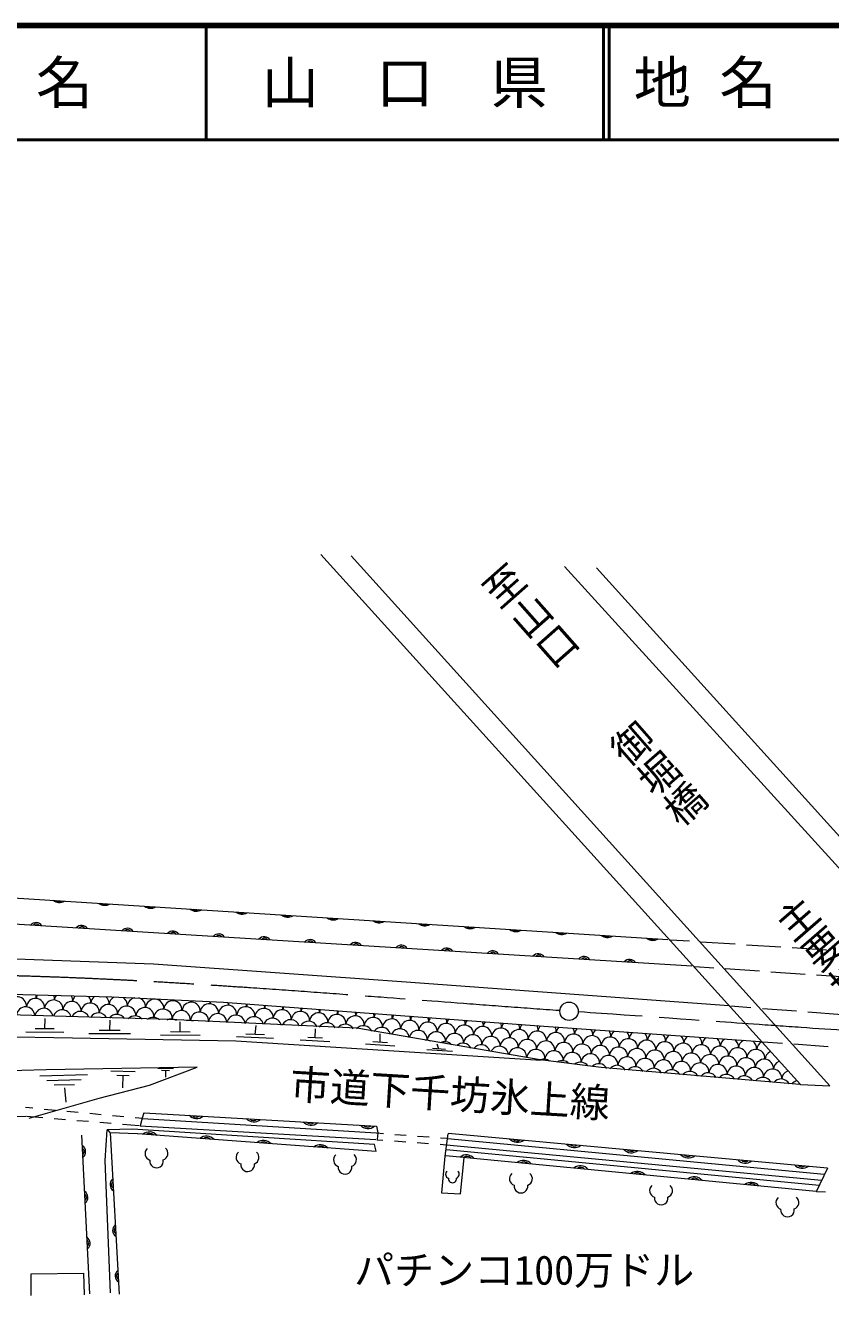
# Model space of a CAD drawing. Units: millimetres, scale not verified. Extents: x 40000 to 680000, y 20000 to 380000.
# Drawn here: x 317211 to 387594, y 268964 to 380000 of the extents above; entities that cross this region are included whole.
import ezdxf
from ezdxf.enums import TextEntityAlignment as Align

# ---------------------------------------------------------------- set-up
doc = ezdxf.new("R2010")
doc.units = ezdxf.units.MM
doc.header["$LTSCALE"] = 1000
doc.linetypes.add('CHAIN', pattern=[18.5, 12, -1.5, 3.5, -1.5])
for name, color, linetype, lineweight in [('M-BGD', 7, 'Continuous', 13), ('M-BMK', 2, 'CHAIN', 13), ('M-BMK-SRVR', 3, 'Continuous', 13), ('M-TTL', 2, 'Continuous', 140), ('M-TTL-LINE', 7, 'Continuous', 50)]:
    doc.layers.add(name, color=color, linetype=linetype, lineweight=lineweight)
doc.layers.add('M-BGD-HTXT', color=7, linetype='Continuous')
doc.layers.add('M-TTL-TXT', color=7, linetype='Continuous')
doc.styles.add('@ＭＳ ゴシック', font='')
doc.styles.add('ＭＳ ゴシック', font='')
doc.styles.get('@ＭＳ ゴシック').set_extended_font_data('@MS Gothic')
doc.styles.get('ＭＳ ゴシック').set_extended_font_data('MS Gothic')

# ---------------------------------------------------------------- blocks, each defined once
blk = doc.blocks.new('園庭')
at = {"color": 7, "linetype": 'Continuous', "lineweight": 13}
for centre, start, end in [((-0.4, 0.4), 131.4195, 251.1424), ((0.4, 0.4), 288.8576, 48.5806), ((0, -0.25), 172.1402, 7.8598)]:
    blk.add_arc(centre, 0.6, start, end, dxfattribs=at)

msp = doc.modelspace()

# ---------------------------------------------------------------- linework, layer by layer
at = {"layer": 'M-BGD'}
for p, q in [((343038, 333747), (384951, 287417)), ((387539, 287289), (345696, 333646)), ((364338, 332703), (406411, 286459)), ((408903, 286395), (367130, 332582)), ((302753, 304608), (331721, 302741)), ((375471, 297769), (281373, 303602)), ((331721, 302741), (373372, 300083)), ((375258, 299934), (373595, 300042)), ((379249, 299675), (376256, 299869)), ((383241, 299416), (380247, 299611)), ((387233, 299158), (384239, 299352)), ((328403, 297925), (310522, 298584)), ((350487, 296360), (328403, 297925)), ((375720, 297735), (377385, 297619)), ((378383, 297550), (381375, 297342)), ((382373, 297273), (385366, 297066)), ((386363, 296996), (389356, 296789)), ((309143, 295481), (324753, 295078)), ((378701, 294299), (350487, 296360)), ((324753, 295078), (334532, 294602)), ((334532, 294602), (346471, 293723)), ((380631, 294121), (378869, 294256)), ((329820, 293101), (308020, 293723)), ((318906, 292283), (318928, 293184)), ((346471, 293723), (361706, 292588)), ((384620, 293817), (381629, 294045)), ((388608, 293512), (385617, 293740)), ((319738, 292272), (318075, 292294)), ((325491, 292137), (323667, 292152)), ((324579, 292144), (324616, 293038)), ((346190, 292332), (329820, 293101)), ((330747, 292006), (330747, 292892)), ((337303, 291784), (337381, 292589)), ((342533, 291491), (342577, 292296)), ((362194, 289585), (346190, 292332)), ((361706, 292588), (381449, 291172)), ((321320, 291477), (292974, 291972)), ((320562, 291961), (317236, 292004)), ((335603, 291203), (321320, 291477)), ((326391, 291832), (322743, 291861)), ((332476, 291688), (329018, 291732)), ((331611, 291995), (329883, 292017)), ((362301, 289522), (335603, 291203)), ((338898, 291442), (335656, 291588)), ((338114, 291747), (336493, 291820)), ((343812, 291159), (341224, 291286)), ((343180, 291459), (341886, 291523)), ((349515, 290766), (346937, 290932)), ((348867, 291057), (347578, 291140)), ((348223, 291098), (348213, 291846)), ((353356, 290514), (353190, 290929)), ((381665, 291157), (383382, 291032)), ((384379, 290960), (387371, 290742)), ((354535, 290303), (352288, 290449)), ((353918, 290478), (352795, 290551)), ((332215, 288930), (319031, 288686)), ((328065, 287368), (332215, 288930)), ((328775, 288855), (330156, 288842)), ((367541, 288889), (362194, 289585)), ((384904, 287431), (367541, 288889)), ((319031, 288686), (307458, 288418)), ((318458, 288178), (322639, 288291)), ((319088, 287779), (322075, 287860)), ((324685, 288608), (326814, 288562)), ((325203, 288231), (326267, 288208)), ((325735, 288219), (325693, 287122)), ((329120, 288656), (329810, 288650)), ((329465, 288653), (329465, 288067)), ((319719, 287380), (321511, 287429)), ((320637, 287128), (320736, 285883)), ((323670, 286220), (328065, 287368)), ((384951, 287417), (387539, 287289)), ((317230, 285426), (317852, 285367)), ((317542, 284487), (323670, 286220)), ((317248, 284615), (285056, 283748)), ((318731, 284507), (317295, 284628)), ((318848, 285274), (319844, 285180)), ((320724, 284339), (319727, 284423)), ((320839, 285086), (321835, 284993)), ((322717, 284171), (321720, 284255)), ((322830, 284899), (323826, 284805)), ((324822, 284712), (325817, 284618)), ((326813, 284524), (327435, 284466)), ((327405, 284487), (327251, 283798)), ((327574, 284946), (327405, 284487)), ((327456, 284454), (347884, 283183)), ((327606, 284953), (347900, 283770)), ((324710, 284003), (323713, 284087)), ((324197, 280778), (324357, 283469)), ((326585, 283518), (324371, 283469)), ((324375, 283452), (324591, 283224)), ((324606, 283204), (325395, 269100)), ((326983, 283118), (324661, 283205)), ((327142, 283798), (325706, 283919)), ((337555, 282802), (326585, 283518)), ((347841, 282591), (327229, 283782)), ((347905, 283778), (348007, 283200)), ((347908, 283178), (348503, 283133)), ((348007, 283200), (347963, 282599)), ((354163, 283158), (387323, 280137)), ((322842, 269116), (322152, 283002)), ((347874, 281547), (327009, 283097)), ((347739, 282172), (337555, 282802)), ((347884, 281586), (347739, 282172)), ((347932, 282592), (348466, 282553)), ((349464, 282481), (350461, 282409)), ((349501, 283059), (350498, 282984)), ((351458, 282336), (352456, 282264)), ((351495, 282909), (352492, 282834)), ((353453, 282192), (353987, 282153)), ((353489, 282759), (354085, 282714)), ((354128, 283118), (353884, 281165)), ((386809, 279015), (354013, 282128)), ((354100, 282703), (387038, 279589)), ((353884, 281165), (353591, 277942)), ((386325, 278075), (353948, 281189)), ((354013, 281731), (386589, 278612)), ((355251, 277869), (355568, 281019)), ((324660, 269205), (324197, 280778)), ((386359, 278073), (387348, 280124)), ((353591, 277942), (355251, 277869)), ((387151, 277994), (386375, 278043)), ((317707, 270868), (322297, 270917)), ((317707, 268964), (317707, 270868)), ((322297, 270917), (322362, 269029))]:
    msp.add_line(p, q, dxfattribs=at)
for centre, radius, start, end in [((320174, 304245), 908, 232.91245, 299.70943), ((320150, 303867), 454, 232.91245, 299.70943), ((324166, 303988), 908, 232.91245, 299.70943), ((324142, 303609), 454, 232.91245, 299.70943), ((328158, 303730), 908, 232.91245, 299.70943), ((328134, 303352), 454, 232.91245, 299.70943), ((332149, 303472), 908, 232.91697, 299.77307), ((332125, 303095), 454, 232.95116, 299.74813), ((336141, 303218), 908, 232.95116, 299.74813), ((336117, 302840), 454, 232.95116, 299.74813), ((340133, 302964), 908, 232.95116, 299.74813), ((340109, 302585), 454, 232.95116, 299.74813), ((318133, 300947), 625, 33.32279, 139.58299), ((318145, 301134), 312, 33.32279, 139.58299), ((322125, 300700), 625, 33.32279, 139.58299), ((322137, 300887), 312, 33.32279, 139.58299), ((326118, 300452), 625, 33.32279, 139.58299), ((326129, 300639), 312, 33.32279, 139.58299), ((344125, 302709), 908, 232.95116, 299.74813), ((344101, 302331), 454, 232.95116, 299.74813), ((348117, 302454), 908, 232.95116, 299.74813), ((348093, 302076), 454, 232.95116, 299.74813), ((352109, 302200), 908, 232.95116, 299.74813), ((352084, 301821), 454, 232.95116, 299.74813), ((356100, 301945), 908, 232.95116, 299.74813), ((356076, 301567), 454, 232.95116, 299.74813), ((360092, 301690), 908, 232.95116, 299.74813), ((360068, 301312), 454, 232.95116, 299.74813), ((330110, 300205), 625, 33.32279, 139.58299), ((330122, 300392), 312, 33.32279, 139.58299), ((334102, 299957), 625, 33.32279, 139.58299), ((334114, 300144), 312, 33.32279, 139.58299), ((338095, 299710), 625, 33.32279, 139.58299), ((338106, 299897), 312, 33.32279, 139.58299), ((342087, 299462), 625, 33.32279, 139.58299), ((342099, 299650), 312, 33.32279, 139.58299), ((346079, 299215), 625, 33.32279, 139.58299), ((364084, 301436), 908, 232.95116, 299.74813), ((364060, 301057), 454, 232.95116, 299.74813), ((368076, 301181), 908, 232.95116, 299.74813), ((368052, 300803), 454, 232.95116, 299.74813), ((372068, 300926), 908, 232.95116, 299.74813), ((372044, 300548), 454, 232.95116, 299.74813), ((346091, 299402), 312, 33.32279, 139.58299), ((350072, 298967), 625, 33.32279, 139.58299), ((350083, 299155), 312, 33.32279, 139.58299), ((354064, 298720), 625, 33.32279, 139.58299), ((354076, 298907), 312, 33.32279, 139.58299), ((358056, 298472), 625, 33.32279, 139.58299), ((358068, 298660), 312, 33.32279, 139.58299), ((362049, 298225), 625, 33.32279, 139.58299), ((362060, 298412), 312, 33.32279, 139.58299), ((366041, 297978), 625, 33.32279, 139.58299), ((366053, 298165), 312, 33.32279, 139.58299), ((370033, 297730), 625, 33.32279, 139.58299), ((370045, 297917), 312, 33.32279, 139.58299), ((316501, 294274), 799, 355.23636, 175.23636), ((318093, 294141), 799, 355.23636, 175.23636), ((317363, 295004), 799, 355.23636, 16.79773), ((318956, 294871), 799, 153.18826, 175.23636), ((319686, 294008), 799, 355.23636, 175.23636), ((318956, 294871), 799, 355.23636, 23.59372), ((320548, 294738), 799, 145.98709, 175.23636), ((321278, 293876), 799, 355.23636, 175.23636), ((320548, 294738), 799, 355.23636, 30.79489), ((322141, 294606), 799, 138.15434, 175.23636), ((322871, 293743), 799, 355.23636, 175.23636), ((322141, 294606), 799, 355.23636, 38.62764), ((323734, 294473), 799, 129.27747, 175.23636), ((324464, 293610), 799, 355.23636, 175.23636), ((323734, 294473), 799, 355.23636, 47.50451), ((325326, 294340), 799, 118.38591, 175.23636), ((326056, 293477), 799, 355.23636, 175.23636), ((325326, 294340), 799, 355.23636, 58.39607), ((326919, 294207), 799, 100.93444, 175.23636), ((326919, 294207), 799, 355.23636, 75.84754), ((328511, 294075), 799, 355.23636, 175.23636), ((327781, 294937), 799, 355.23636, 357.58543), ((329374, 294805), 799, 172.88545, 175.23636), ((330104, 293942), 799, 355.23636, 175.23636), ((329374, 294805), 799, 355.23636, 359.76616), ((330967, 294672), 799, 170.69972, 175.23636), ((331697, 293809), 799, 355.23636, 175.23636), ((330967, 294672), 799, 355.23636, 1.95189), ((332559, 294539), 799, 168.50574, 175.23636), ((333289, 293677), 799, 355.23636, 175.23636), ((332559, 294539), 799, 355.23636, 4.14588), ((334152, 294407), 799, 166.30014, 175.23636), ((334882, 293544), 799, 355.23636, 175.23636), ((334152, 294407), 799, 355.23636, 6.35147), ((335744, 294274), 799, 164.07943, 175.23636), ((335744, 294274), 799, 355.23636, 8.57218), ((337337, 294141), 799, 161.83986, 175.23636), ((337337, 294141), 799, 355.23636, 10.81175), ((338930, 294008), 799, 159.57743, 175.23636), ((317231, 293411), 799, 2.0919, 174.89323), ((318823, 293278), 799, 8.65159, 168.33354), ((320416, 293146), 799, 14.95701, 161.63565), ((322008, 293013), 799, 20.50815, 155.18445), ((323601, 292880), 799, 26.29453, 149.39808), ((325193, 292748), 799, 32.418, 143.2746), ((326786, 292615), 799, 39.03263, 136.65998), ((327649, 293345), 799, 355.23636, 175.23636), ((328379, 292482), 799, 46.40053, 129.29207), ((329241, 293212), 799, 355.23636, 175.23636), ((329971, 292349), 799, 55.05568, 120.63692), ((330834, 293079), 799, 355.23636, 175.23636), ((332427, 292947), 799, 356.60298, 175.23636), ((334019, 292814), 799, 1.82436, 173.86825), ((335612, 292681), 799, 5.87567, 168.61345), ((336474, 293411), 799, 355.23636, 175.23636), ((337204, 292548), 799, 9.80765, 164.52899), ((338067, 293278), 799, 355.23636, 175.23636), ((338797, 292416), 799, 13.80122, 160.53542), ((339660, 293146), 799, 355.23636, 175.23636), ((338930, 294008), 799, 355.23636, 13.07418), ((340522, 293876), 799, 157.28778, 175.23636), ((341252, 293013), 799, 355.23636, 175.23636), ((340522, 293876), 799, 355.23636, 15.36384), ((342115, 293743), 799, 154.96608, 175.23636), ((342845, 292880), 799, 355.23636, 175.23636), ((342115, 293743), 799, 355.23636, 16.70615), ((343707, 293610), 799, 153.68178, 175.23636), ((344437, 292748), 799, 355.23636, 175.23636), ((343707, 293610), 799, 355.23636, 17.92317), ((345300, 293477), 799, 152.45417, 175.23636), ((346030, 292615), 799, 355.23636, 175.23636), ((345300, 293477), 799, 355.23636, 19.15078), ((346893, 293345), 799, 151.21509, 175.23636), ((347623, 292482), 799, 355.23636, 175.23636), ((346893, 293345), 799, 355.23636, 20.38986), ((348485, 293212), 799, 149.96362, 175.23636), ((349215, 292349), 799, 355.23636, 175.23636), ((348485, 293212), 799, 355.23636, 21.64133), ((350078, 293079), 799, 148.69877, 175.23636), ((350078, 293079), 799, 355.23636, 22.90618), ((351670, 292947), 799, 147.41947, 175.23636), ((351670, 292947), 799, 355.23636, 24.18548), ((353263, 292814), 799, 146.12453, 175.23636), ((353263, 292814), 799, 355.23636, 25.48042), ((354856, 292681), 799, 144.8127, 175.23636), ((331564, 292217), 799, 66.5521, 109.1405), ((340389, 292283), 799, 17.87991, 156.45673), ((341982, 292150), 799, 22.07172, 152.26493), ((343575, 292018), 799, 26.41135, 147.92529), ((345167, 291885), 799, 30.94385, 143.3928), ((346760, 291752), 799, 24.0535, 138.60596), ((348352, 291619), 799, 12.89656, 147.74287), ((349945, 291487), 799, 2.58917, 158.05026), ((350808, 292217), 799, 355.23636, 175.23636), ((351538, 291354), 799, 355.23636, 167.96438), ((352400, 292084), 799, 355.23636, 175.23636), ((353993, 291951), 799, 355.23636, 175.23636), ((355585, 291819), 799, 355.23636, 175.23636), ((354856, 292681), 799, 355.23636, 26.79225), ((356448, 292548), 799, 143.48257, 175.23636), ((357178, 291686), 799, 355.23636, 175.23636), ((356448, 292548), 799, 355.23636, 28.07526), ((358041, 292416), 799, 142.19466, 175.23636), ((358771, 291553), 799, 355.23636, 175.23636), ((358041, 292416), 799, 355.23636, 29.33672), ((359633, 292283), 799, 140.91449, 175.23636), ((360363, 291420), 799, 355.23636, 175.23636), ((359633, 292283), 799, 355.23636, 30.61689), ((361226, 292150), 799, 139.61407, 175.23636), ((361956, 291288), 799, 355.23636, 175.23636), ((361226, 292150), 799, 355.23636, 31.91731), ((362819, 292018), 799, 138.29172, 175.23636), ((362819, 292018), 799, 355.23636, 33.23965), ((364411, 291885), 799, 136.94555, 175.23636), ((364411, 291885), 799, 355.23636, 34.58583), ((366004, 291752), 799, 135.57342, 175.23636), ((366004, 291752), 799, 355.23636, 35.95795), ((367596, 291619), 799, 134.17295, 175.23636), ((367596, 291619), 799, 355.23636, 37.35843), ((369189, 291487), 799, 132.7414, 175.23636), ((352268, 290491), 799, 62.44143, 98.19799), ((353130, 291221), 799, 355.23636, 175.23636), ((353860, 290359), 799, 41.60759, 119.03183), ((354723, 291089), 799, 355.23636, 175.23636), ((355453, 290226), 799, 27.82867, 132.81076), ((356315, 290956), 799, 355.23636, 175.23636), ((357908, 290823), 799, 355.23636, 175.23636), ((359501, 290690), 799, 355.23636, 175.23636), ((361093, 290558), 799, 355.23636, 175.23636), ((362686, 290425), 799, 355.23636, 175.23636), ((363548, 291155), 799, 355.23636, 175.23636), ((364278, 290292), 799, 355.23636, 175.23636), ((365141, 291022), 799, 355.23636, 175.23636), ((365871, 290160), 799, 355.23636, 175.23636), ((366734, 290890), 799, 355.23636, 175.23636), ((368326, 290757), 799, 355.23636, 175.23636), ((369919, 290624), 799, 355.23636, 175.23636), ((369189, 291487), 799, 355.23636, 38.78997), ((370781, 291354), 799, 131.27566, 175.23636), ((371511, 290491), 799, 355.23636, 175.23636), ((370781, 291354), 799, 355.23636, 40.25572), ((372374, 291221), 799, 129.77211, 175.23636), ((373104, 290359), 799, 355.23636, 175.23636), ((372374, 291221), 799, 355.23636, 41.84458), ((373967, 291089), 799, 127.90496, 175.23636), ((374697, 290226), 799, 355.23636, 175.23636), ((373967, 291089), 799, 355.23636, 44.1213), ((375559, 290956), 799, 125.52251, 175.23636), ((375559, 290956), 799, 355.23636, 46.50374), ((377152, 290823), 799, 123.01328, 175.23636), ((377152, 290823), 799, 355.23636, 49.01298), ((378744, 290690), 799, 120.34877, 175.23636), ((378744, 290690), 799, 355.23636, 51.67748), ((380337, 290558), 799, 117.48889, 175.23636), ((380337, 290558), 799, 355.23636, 54.53737), ((381930, 290425), 799, 120.54302, 175.23636), ((357045, 290093), 799, 16.26245, 144.37697), ((358638, 289961), 799, 5.74966, 154.88977), ((360231, 289828), 799, 355.75073, 164.8887), ((361823, 289695), 799, 355.23636, 174.72238), ((363416, 289562), 799, 355.23636, 175.23636), ((365008, 289430), 799, 355.23636, 175.23636), ((366601, 289297), 799, 355.23636, 175.23636), ((367464, 290027), 799, 355.23636, 175.23636), ((368194, 289164), 799, 355.23636, 175.23636), ((369056, 289894), 799, 355.23636, 175.23636), ((369786, 289032), 799, 355.23636, 175.23636), ((370649, 289761), 799, 355.23636, 175.23636), ((372241, 289629), 799, 355.23636, 175.23636), ((373834, 289496), 799, 355.23636, 175.23636), ((375427, 289363), 799, 355.23636, 175.23636), ((376289, 290093), 799, 355.23636, 175.23636), ((377019, 289231), 799, 355.23636, 175.23636), ((377882, 289961), 799, 355.23636, 175.23636), ((378612, 289098), 799, 355.23636, 175.23636), ((379474, 289828), 799, 355.23636, 175.23636), ((381067, 289695), 799, 355.23636, 175.23636), ((382660, 289562), 799, 117.61265, 175.23636), ((362553, 288832), 799, 52.99123, 112.26123), ((364146, 288700), 799, 43.71445, 121.53802), ((365738, 288567), 799, 36.02209, 129.23038), ((367331, 288434), 799, 29.20704, 136.04542), ((368923, 288302), 799, 28.58342, 141.8893), ((370516, 288169), 799, 28.58342, 141.8893), ((371379, 288899), 799, 355.23636, 175.23636), ((372109, 288036), 799, 28.58342, 141.8893), ((372971, 288766), 799, 355.23636, 175.23636), ((373701, 287903), 799, 28.58342, 141.8893), ((374564, 288633), 799, 355.23636, 175.23636), ((376156, 288501), 799, 355.23636, 175.23636), ((377749, 288368), 799, 355.23636, 175.23636), ((379342, 288235), 799, 355.23636, 175.23636), ((380204, 288965), 799, 355.23636, 175.23636), ((380934, 288102), 799, 355.23636, 175.23636), ((381797, 288832), 799, 355.23636, 175.23636), ((382527, 287970), 799, 355.23636, 175.23636), ((383390, 288700), 799, 114.64254, 175.23636), ((375294, 287771), 799, 28.58342, 141.8893), ((376886, 287638), 799, 28.58342, 141.8893), ((378479, 287505), 799, 28.58342, 141.8893), ((380072, 287373), 799, 28.58342, 141.8893), ((381664, 287240), 799, 28.58342, 141.8893), ((383257, 287107), 799, 28.58342, 141.8893), ((384119, 287837), 799, 111.62267, 175.23636), ((384849, 286974), 799, 108.54158, 141.8893), ((332175, 285344), 906, 223.0617, 310.26734), ((332156, 285016), 453, 223.0617, 310.26734), ((337167, 285053), 906, 223.0617, 310.26734), ((337148, 284725), 453, 223.0617, 310.26734), ((328043, 282362), 906, 42.1489, 129.35453), ((328068, 282690), 453, 42.1489, 129.35453), ((342159, 284762), 906, 223.0617, 310.26734), ((342139, 284435), 453, 223.0617, 310.26734), ((347150, 284471), 906, 223.0617, 310.26734), ((347131, 284144), 453, 223.0617, 310.26734), ((321850, 281534), 625, 309.71346, 55.97367), ((333030, 281992), 906, 42.1489, 129.35453), ((333054, 282319), 453, 42.1489, 129.35453), ((338016, 281622), 906, 42.1489, 129.35453), ((338040, 281949), 453, 42.1489, 129.35453), ((343002, 281251), 906, 42.1489, 129.35453), ((343026, 281579), 453, 42.1489, 129.35453), ((360221, 283265), 906, 221.19071, 308.39635), ((360192, 282939), 453, 221.19071, 308.39635), ((365201, 282812), 906, 221.19071, 308.39635), ((365171, 282485), 453, 221.19071, 308.39635), ((322037, 281543), 312, 309.71346, 55.97367), ((355765, 280355), 906, 40.90282, 128.10846), ((355796, 280682), 453, 40.90282, 128.10846), ((370180, 282358), 906, 221.19071, 308.39635), ((370150, 282031), 453, 221.19071, 308.39635), ((375159, 281904), 906, 221.19071, 308.39635), ((375130, 281577), 453, 221.19071, 308.39635), ((360742, 279877), 906, 40.90282, 128.10846), ((360773, 280203), 453, 40.90282, 128.10846), ((365719, 279398), 906, 40.90282, 128.10846), ((365750, 279725), 453, 40.90282, 128.10846), ((370696, 278919), 906, 40.90282, 128.10846), ((380139, 281450), 906, 221.19071, 308.39635), ((380109, 281124), 453, 221.19071, 308.39635), ((385118, 280997), 906, 221.19071, 308.39635), ((385088, 280670), 453, 221.19071, 308.39635), ((325235, 278669), 625, 130.07353, 236.33374), ((325048, 278658), 312, 130.07353, 236.33374), ((370727, 279246), 453, 40.90282, 128.10846), ((375673, 278440), 906, 40.90282, 128.10846), ((375704, 278767), 453, 40.90282, 128.10846), ((380650, 277962), 906, 40.90282, 128.10846), ((380681, 278288), 453, 40.90282, 128.10846), ((322048, 277539), 625, 309.71346, 55.97367), ((322235, 277548), 312, 309.71346, 55.97367), ((325459, 274675), 625, 130.07353, 236.33374), ((325272, 274665), 312, 130.07353, 236.33374), ((322247, 273544), 625, 309.71346, 55.97367), ((322434, 273553), 312, 309.71346, 55.97367), ((325682, 270681), 625, 130.07353, 236.33374), ((325495, 270671), 312, 130.07353, 236.33374)]:
    msp.add_arc(centre, radius, start, end, dxfattribs=at)
at = {"layer": 'M-BMK'}
for points, knots in [([(363858, 293877), (351988, 294720), (340128, 295734), (328246, 296406), (324209, 296635), (320168, 296808), (316126, 296917), (310220, 297077), (304311, 297170), (298403, 297130), (292258, 297089), (286114, 296889), (279973, 296662), (275145, 296483), (270321, 296193), (265494, 295959)], [0, 0, 0, 0, 1, 1, 1, 2, 2, 2, 3, 3, 3, 4, 4, 4, 5, 5, 5, 5]), ([(462870, 282322), (460048, 282810), (457229, 283320), (454403, 283786), (448308, 284792), (442192, 285671), (436095, 286662), (431809, 287358), (427548, 288206), (423250, 288819), (419046, 289418), (414820, 289863), (410597, 290304), (406416, 290741), (402229, 291112), (398040, 291455), (392484, 291909), (386921, 292257), (381361, 292653), (376106, 293027), (370851, 293394), (365596, 293765)], [0, 0, 0, 0, 1, 1, 1, 2, 2, 2, 3, 3, 3, 4, 4, 4, 5, 5, 5, 6, 6, 6, 7, 7, 7, 7])]:
    msp.add_open_spline(points, degree=3, knots=knots, dxfattribs=at)
at = {"layer": 'M-BMK-SRVR'}
msp.add_circle((364732, 293821), 800, dxfattribs=at)
at = {"layer": 'M-TTL'}
msp.add_line((680000, 380000), (40000, 380000), dxfattribs=at)
at = {"layer": 'M-TTL-LINE'}
for p, q in [((333000, 380000), (333000, 370000)), ((367750, 380000), (367750, 370000)), ((368250, 380000), (368250, 370000)), ((40000, 370000), (680000, 370000))]:
    msp.add_line(p, q, dxfattribs=at)

# ---------------------------------------------------------------- block references
at = {"layer": 'M-BGD', "rotation": 0.65231}
for p, xscale, yscale in [((328669, 280982), 1000, 1000), ((336634, 280652), 1000, 1000), ((345149, 280432), 1000, 1000), ((354543, 279334), 600, 600), ((360530, 278784), 1000, 1000), ((372781, 277741), 1000, 1000), ((383822, 276697), 1000, 1000)]:
    msp.add_blockref('園庭', p, dxfattribs=dict(at, xscale=xscale, yscale=yscale))

# ---------------------------------------------------------------- texts
at = {"layer": 'M-BGD-HTXT'}
for s, rotation, style, p in [('至山口', 311.486, '@ＭＳ ゴシック', (356316, 330979)), ('御堀橋', 311.219, '@ＭＳ ゴシック', (367523, 317191)), ('主要地方道\u3000山口防府線', 310.983, '@ＭＳ ゴシック', (381971, 301892)), ('市道下千坊氷上線', 356.52, 'ＭＳ ゴシック', (340238, 285415))]:
    msp.add_text(s, height=2566, rotation=rotation, dxfattribs=dict(at, style=style)).set_placement(p, align=Align.BOTTOM_LEFT)
at = {"layer": 'M-BGD-HTXT', "style": 'ＭＳ ゴシック'}
msp.add_text('パチンコ100万ドル', height=2566, dxfattribs=at).set_placement((345939, 269146), align=Align.BOTTOM_LEFT)
at = {"layer": 'M-TTL-TXT', "style": 'ＭＳ ゴシック'}
for s, p in [('県\u3000名', (315625, 375000)), ('山\u3000口\u3000県', (350375, 375000))]:
    msp.add_text(s, height=3666, dxfattribs=at).set_placement(p, align=Align.MIDDLE_CENTER)
msp.add_text('地 名', height=3666, dxfattribs=at).set_placement((370380, 375000), align=Align.MIDDLE_LEFT)

doc.saveas('drawing.dxf')
